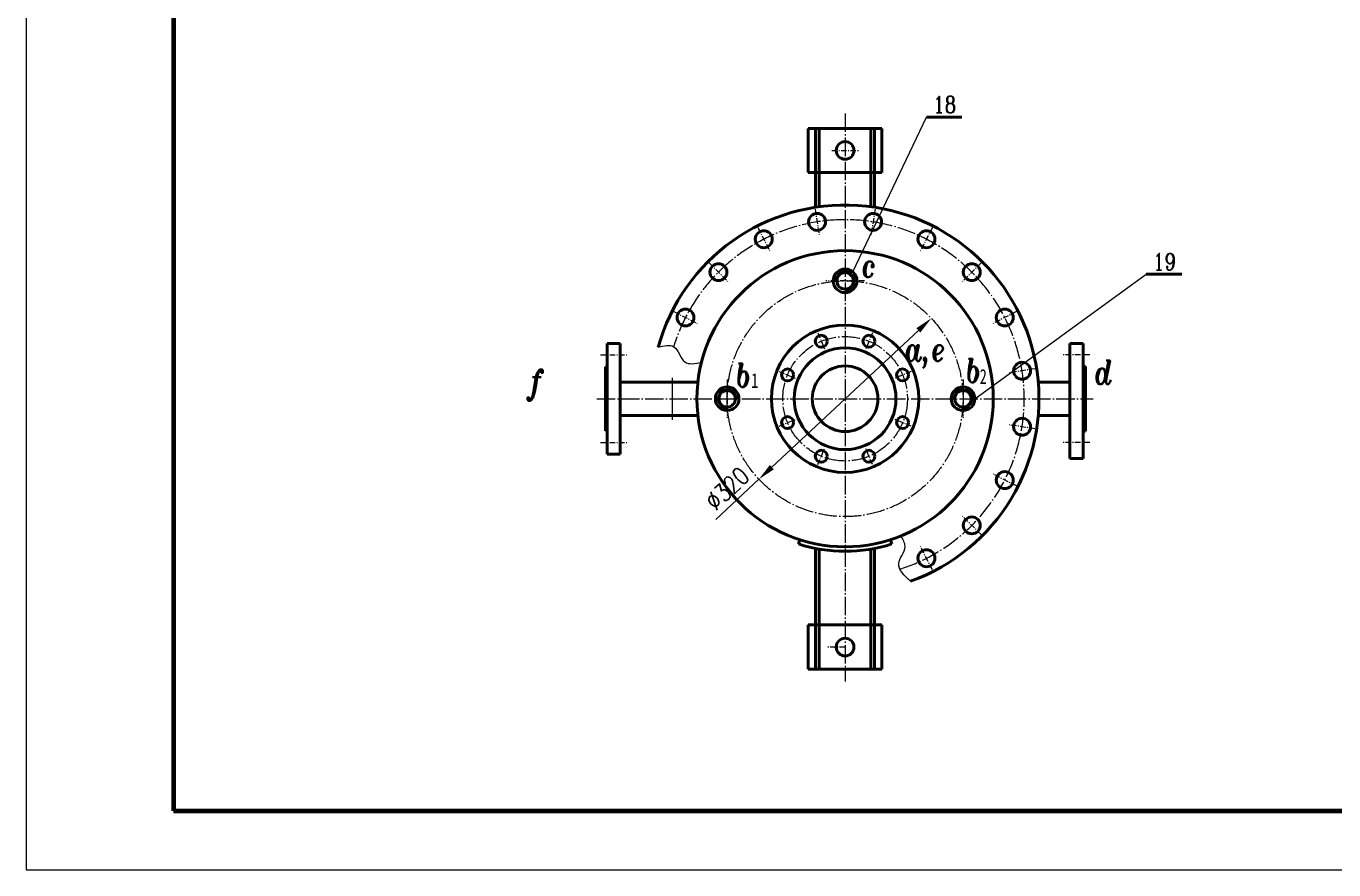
# Model space of a CAD drawing. Extents: x -43056 to 6363, y -23617 to 841.
# Drawn here: x 1611 to 3384, y -15268 to -14123 of the extents above; entities that cross this region are included whole.
import ezdxf
from ezdxf.enums import TextEntityAlignment as Align

# ---------------------------------------------------------------- set-up
doc = ezdxf.new("R2010")
doc.units = 0
doc.header["$LTSCALE"] = 10
doc.header["$PDMODE"] = 1
doc.linetypes.add('ZXX-L', pattern=[3.28, 2.5, -0.3, 0.18, -0.3])
doc.linetypes.add('ZXX-S', pattern=[1.27, 0.75, -0.2, 0.12, -0.2])
doc.layers.get('Defpoints').update_dxf_attribs({"linetype": 'CONTINUOUS'})
for name, color, linetype, lineweight in [('A 粗实线', 1, 'CONTINUOUS', 40), ('B 细实线', 7, 'CONTINUOUS', 18), ('C 文 字', 2, 'CONTINUOUS', 20), ('D 短中心线', 3, 'ZXX-S', 18), ('E 长中心线', 3, 'ZXX-L', 18), ('J 标注尺寸', 2, 'CONTINUOUS', 18)]:
    doc.layers.add(name, color=color, linetype=linetype, lineweight=lineweight)
doc.styles.add('ITALICT', font='ITALICT.shx', dxfattribs={"width": 0.7})
doc.styles.add('ROMANC', font='romanc', dxfattribs={"width": 0.7, "height": 6})
doc.styles.get("Standard").update_dxf_attribs({"font": 'SIMFANG.TTF'})
doc.styles.add('TH_GBDIM', font='romans.shx', dxfattribs={"width": 0.8, "bigfont": 'gbcbig.shx'})
doc.styles.add('标题中文', font='SIMFANG.TTF', dxfattribs={"width": 0.7})
doc.dimstyles.new('通用标注4.0', dxfattribs={"dimscale": 8, "dimtxt": 3, "dimasz": 3, "dimexe": 1, "dimexo": 0, "dimgap": 1, "dimtad": 1, "dimdec": 0, "dimzin": 0, "dimdsep": 46, "dimtxsty": 'Standard', "dimcen": 0, "dimadec": 0, "dimazin": 0, "dimtfac": 0.375, "dimtdec": 0, "dimtmove": 2, "dimatfit": 3, "dimfxl": 0, "dimtzin": 0, "dimarcsym": 0})

# ---------------------------------------------------------------- blocks, each defined once
blk = doc.blocks.new('*D139')
at = {"layer": 'C 文 字', "color": 0}
blk.add_line((2820.8, -14536.2), (2622.1, -14721.9), dxfattribs=at)
for points in [[(2818.1, -14533.3), (2823.5, -14539.1), (2838.4, -14519.8)], [(2619.3, -14719), (2624.8, -14724.8), (2604.5, -14738.3)]]:
    blk.add_solid(points, dxfattribs=at)
at = {"layer": 'Defpoints', "color": 0}
for p in [(2838.4, -14519.8), (2604.5, -14738.3)]:
    blk.add_point(p, dxfattribs=at)
at = {"layer": 'C 文 字', "color": 0, "insert": (2561.5, -14750.9), "char_height": 24, "attachment_point": 5, "rotation": 43.0501, "style": 'TH_GBDIM'}
blk.add_mtext('∅320', dxfattribs=at)

msp = doc.modelspace()

# ---------------------------------------------------------------- linework, layer by layer
at = {"layer": 'A 粗实线'}
for p, q in [((2671.43, -14262.06), (2671.43, -14322.06)), ((2721.43, -14262.06), (2671.43, -14262.06)), ((2681.43, -14369.12), (2681.43, -14262.06)), ((2686.43, -14368.4), (2686.43, -14262.06)), ((2721.43, -14262.06), (2771.43, -14262.06)), ((2756.43, -14368.4), (2756.43, -14262.06)), ((2761.43, -14369.12), (2761.43, -14262.06)), ((2771.43, -14262.06), (2771.43, -14322.06)), ((2831.83, -14246.68), (2879.97, -14246.68)), ((2671.43, -14322.06), (2681.43, -14322.06)), ((2681.43, -14322.06), (2686.43, -14322.06)), ((2686.43, -14322.06), (2721.43, -14322.06)), ((2771.43, -14322.06), (2721.43, -14322.06)), ((3129.94, -14460.13), (3178.08, -14460.13)), ((2398.43, -14629.06), (2398.43, -14554.06)), ((2398.43, -14554.06), (2416.43, -14554.06)), ((2416.43, -14629.06), (2416.43, -14554.06)), ((3044.43, -14554.06), (3026.43, -14554.06)), ((3026.43, -14710.06), (3026.43, -14554.06)), ((3044.43, -14710.06), (3044.43, -14554.06)), ((2396.43, -14585.65), (2398.43, -14585.65)), ((2396.43, -14629.06), (2396.43, -14585.65)), ((3047.43, -14585.06), (3044.43, -14585.06)), ((3047.43, -14673.06), (3047.43, -14585.06)), ((2416.43, -14606.56), (2521.7, -14606.56)), ((3026.43, -14606.56), (2983.47, -14606.56)), ((2396.43, -14672.47), (2396.43, -14629.06)), ((2398.43, -14704.06), (2398.43, -14629.06)), ((2416.43, -14704.06), (2416.43, -14629.06)), ((2416.43, -14651.56), (2521.7, -14651.56)), ((3026.43, -14651.56), (2983.47, -14651.56)), ((2396.43, -14672.47), (2398.43, -14672.47)), ((3044.43, -14673.06), (3047.43, -14673.06)), ((2416.43, -14704.06), (2398.43, -14704.06)), ((3044.43, -14710.06), (3026.43, -14710.06)), ((2659.94, -14820.42), (2658.1, -14826.13)), ((2782.93, -14820.42), (2784.77, -14826.13)), ((2681.43, -14832.16), (2681.43, -14996.06)), ((2686.43, -14833.08), (2686.43, -14996.06)), ((2756.43, -14833.08), (2756.43, -14996.06)), ((2761.43, -14832.16), (2761.43, -14996.06)), ((2671.43, -14936.06), (2681.43, -14936.06)), ((2671.43, -14996.06), (2671.43, -14936.06)), ((2681.43, -14936.06), (2686.43, -14936.06)), ((2686.43, -14936.06), (2721.43, -14936.06)), ((2756.43, -14936.06), (2721.43, -14936.06)), ((2761.43, -14936.06), (2756.43, -14936.06)), ((2771.43, -14936.06), (2761.43, -14936.06)), ((2771.43, -14996.06), (2771.43, -14936.06)), ((2721.43, -14996.06), (2671.43, -14996.06)), ((2721.43, -14996.06), (2771.43, -14996.06))]:
    msp.add_line(p, q, dxfattribs=at)
at = {"layer": 'A 粗实线', "color": 5, "lineweight": 60}
msp.add_lwpolyline([(1810.51, -15188.45), (6282.51, -15188.45), (6282.51, -11988.45), (1810.51, -11988.45)], close=True, dxfattribs=at)
at = {"layer": 'A 粗实线'}
for centre, radius in [((2721.43, -14292.06), 12), ((2683.42, -14389.05), 11.5), ((2759.45, -14389.05), 11.5), ((2611.11, -14412.54), 11.5), ((2831.75, -14412.54), 11.5), ((2721.43, -14629.06), 201), ((2549.61, -14457.23), 11.5), ((2721.43, -14469.06), 16), ((2893.26, -14457.23), 11.5), ((2721.43, -14469.06), 11.19), ((2504.92, -14518.74), 11.5), ((2937.95, -14518.74), 11.5), ((2721.43, -14629.06), 100), ((2689.1, -14550.99), 8.14), ((2753.77, -14550.99), 8.14), ((2721.43, -14629.06), 69), ((2961.44, -14591.05), 11.5), ((2643.37, -14596.72), 8.14), ((2721.43, -14629.06), 44.5), ((2799.5, -14596.72), 8.14), ((2561.43, -14629.06), 16), ((2881.43, -14629.06), 16), ((2561.43, -14629.06), 11.19), ((2881.43, -14629.06), 11.19), ((2643.37, -14661.4), 8.14), ((2799.5, -14661.4), 8.14), ((2961.44, -14667.07), 11.5), ((2689.1, -14707.13), 8.14), ((2753.77, -14707.13), 8.14), ((2937.95, -14739.38), 11.5), ((2893.26, -14800.89), 11.5), ((2831.75, -14845.57), 11.5), ((2721.43, -14966.06), 12)]:
    msp.add_circle(centre, radius, dxfattribs=at)
for radius, start, end in [(263, 289.72116, 164.54422), (207, 252.18415, 270), (207, 270, 287.81585)]:
    msp.add_arc((2721.43, -14629.06), radius, start, end, dxfattribs=at)
at = {"layer": 'B 细实线'}
msp.add_lwpolyline([(1610.51, -15268.45), (6362.51, -15268.45), (6362.51, -11908.45), (1610.51, -11908.45)], close=True, dxfattribs=at)
for centre, start, end in [((2721.43, -14469.06), 270, 186.63086), ((2561.43, -14629.06), 0, 276.63086), ((2881.43, -14629.06), 263.36914, 180)]:
    msp.add_arc(centre, 13.12, start, end, dxfattribs=at)
for points in [[(2467.94, -14558.97), (2489.12, -14558.5), (2503.96, -14578.98), (2526.44, -14579.58)], [(2810.18, -14876.63), (2794.19, -14852.67), (2802.74, -14829.71), (2796.91, -14815.35)]]:
    msp.add_spline(points, degree=3, dxfattribs=at)
at = {"layer": 'C 文 字'}
for p, q in [((2731.89, -14456.95), (2831.83, -14246.68)), ((2897.43, -14629.06), (3129.94, -14460.13)), ((2487.39, -14657.56), (2487.39, -14600.56)), ((2604.51, -14738.28), (2546.1, -14792.84))]:
    msp.add_line(p, q, dxfattribs=at)
at = {"layer": 'D 短中心线'}
for p, q in [((2703.28, -14292.06), (2739.59, -14292.06)), ((2680.65, -14371.56), (2686.19, -14406.54)), ((2762.22, -14371.56), (2756.68, -14406.54)), ((2603.08, -14396.77), (2619.15, -14428.32)), ((2839.79, -14396.77), (2823.71, -14428.32)), ((2537.09, -14444.71), (2562.13, -14469.75)), ((2905.78, -14444.71), (2880.74, -14469.75)), ((2747.52, -14469.06), (2695.35, -14469.06)), ((2489.14, -14510.7), (2520.69, -14526.78)), ((2953.72, -14510.7), (2922.17, -14526.78)), ((2684.39, -14539.63), (2693.8, -14562.35)), ((2758.48, -14539.63), (2749.06, -14562.35)), ((2389.43, -14569.56), (2425.43, -14569.56)), ((3053.43, -14569.56), (3017.43, -14569.56)), ((2632, -14592.02), (2654.73, -14601.43)), ((2810.86, -14592.02), (2788.14, -14601.43)), ((2978.93, -14588.28), (2943.95, -14593.82)), ((2561.43, -14602.98), (2561.43, -14655.14)), ((2881.43, -14602.98), (2881.43, -14655.14)), ((2632, -14666.1), (2654.73, -14656.69)), ((2810.86, -14666.1), (2788.14, -14656.69)), ((2978.93, -14669.84), (2943.95, -14664.3)), ((2389.43, -14688.56), (2425.43, -14688.56)), ((2684.39, -14718.49), (2693.8, -14695.76)), ((2758.48, -14718.49), (2749.06, -14695.76)), ((3053.43, -14688.56), (3017.43, -14688.56)), ((2953.72, -14747.42), (2922.17, -14731.34)), ((2905.78, -14813.41), (2880.74, -14788.37)), ((2839.79, -14861.35), (2823.71, -14829.8)), ((2721.43, -14966.06), (2697.43, -14966.06))]:
    msp.add_line(p, q, dxfattribs=at)
at = {"layer": 'E 长中心线'}
for p, q in [((2721.43, -14241.82), (2721.43, -15012.91)), ((2384.65, -14629.06), (3057.9, -14629.06))]:
    msp.add_line(p, q, dxfattribs=at)
for radius in [160, 84.5]:
    msp.add_circle((2721.43, -14629.06), radius, dxfattribs=at)
msp.add_arc((2721.43, -14629.06), 243, 287.80418, 163.09127, dxfattribs=at)

# ---------------------------------------------------------------- texts
at = {"layer": 'C 文 字', "style": 'ROMANC', "width": 0.8}
for s, p in [('18', (2856.43, -14229.73)), ('19', (3154.53, -14443.18))]:
    msp.add_text(s, height=22.582, dxfattribs=at).set_placement(p, align=Align.MIDDLE)
at = {"layer": 'C 文 字', "style": 'ITALICT', "width": 0.8}
for s, p in [('c', (2743.39, -14464.22)), ('a,e', (2801.72, -14577.82)), ('b', (2572.31, -14613.26)), ('b', (2884.25, -14606.82)), ('d', (3058.98, -14609.35)), ('f', (2292.82, -14621.17))]:
    msp.add_text(s, height=32, dxfattribs=at).set_placement(p)
at = {"layer": 'J 标注尺寸', "style": '标题中文', "width": 0.7}
for s, p in [('1', (2594.05, -14614.38)), ('2', (2904.02, -14608.92))]:
    msp.add_text(s, height=20.16, dxfattribs=at).set_placement(p)

# ---------------------------------------------------------------- dimensions: what is measured, and where the dimension line sits
at = {"layer": 'C 文 字'}
dim = msp.add_diameter_dim_2p(p1=(2838.35, -14519.84), p2=(2604.51, -14738.28), dimstyle='通用标注4.0', override={"dimtxsty": 'TH_GBDIM', "dimlwd": 65535, "dimlwe": 65535}, dxfattribs=at)
dim.commit()
dim.dimension.update_dxf_attribs({"geometry": '*D139', "text_midpoint": (2561.55, -14750.87), "dimtype": 163})

doc.saveas('drawing.dxf')
